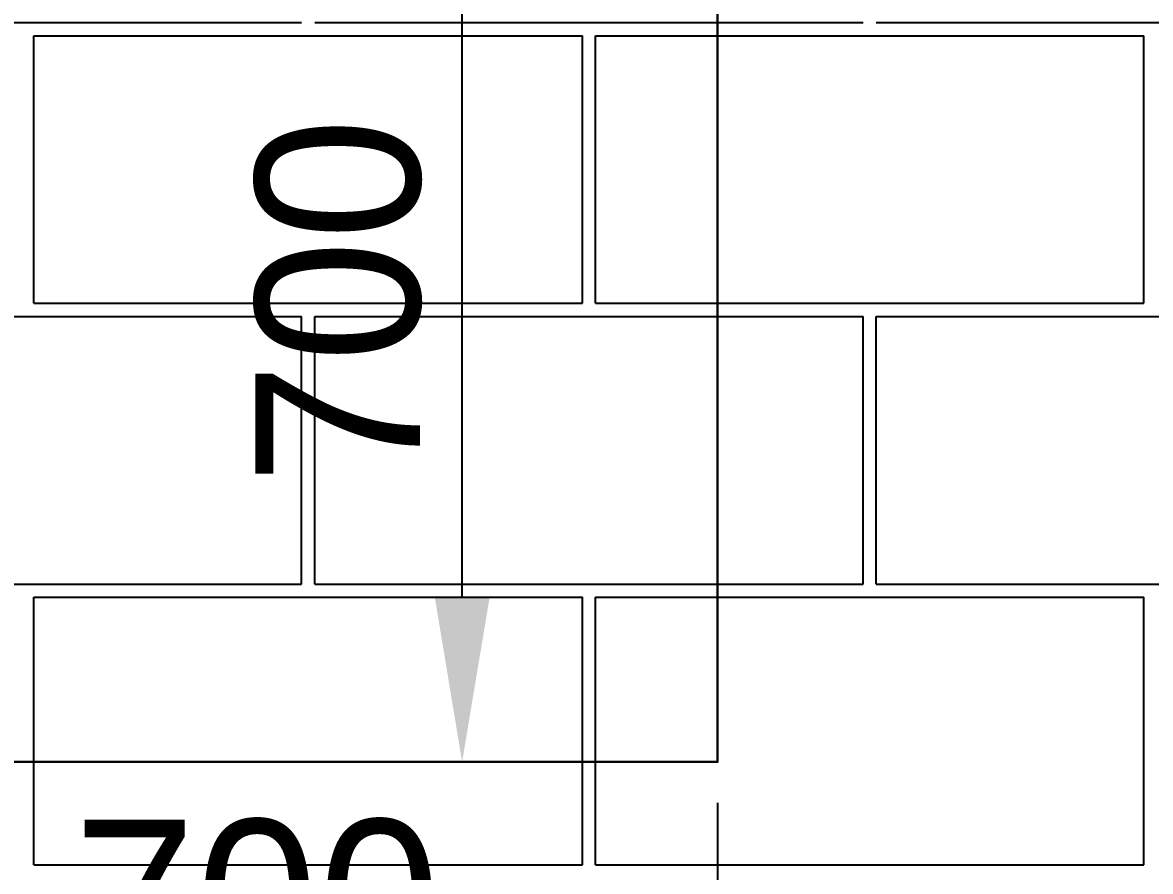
# Model space of a CAD drawing. Header units: millimetres. Extents: x -1985 to 969, y 203 to 500.
# Drawn here: x -1657.52 to -1640.38, y 415.9 to 428.8 of the extents above; entities that cross this region are included whole.
import ezdxf

# ---------------------------------------------------------------- set-up
doc = ezdxf.new("R2010")
doc.units = ezdxf.units.MM
doc.header["$PDMODE"] = 1
doc.layers.add('надписи', color=7, linetype='Continuous')
doc.dimstyles.new('ISO-25', dxfattribs={"dimtxt": 2.5, "dimasz": 2.5, "dimexe": 1.25, "dimexo": 0.625, "dimtad": 1, "dimdec": 0, "dimlfac": 50, "dimtxsty": 'Standard', "dimcen": 2.5, "dimadec": 0, "dimazin": 0, "dimtfac": 1, "dimtdec": 0, "dimtmove": 0, "dimatfit": 3, "dimfxl": 0, "dimarcsym": 0})

# ---------------------------------------------------------------- blocks, each defined once
blk = doc.blocks.new('*D127')
at = {"layer": 'Defpoints', "color": 0}
for p in [(-1660.956, 417.566), (-1646.956, 417.566), (-1646.956, 413.547)]:
    blk.add_point(p, dxfattribs=at)
at = {"layer": 'надписи', "color": 0, "lineweight": -2}
for p, q in [((-1660.956, 416.941), (-1660.956, 412.297)), ((-1646.956, 416.941), (-1646.956, 412.297)), ((-1658.456, 413.547), (-1649.456, 413.547))]:
    blk.add_line(p, q, dxfattribs=at)
at = {"layer": 'надписи', "color": 0}
for points in [[(-1658.456, 413.963), (-1658.456, 413.13), (-1660.956, 413.547)], [(-1649.456, 413.963), (-1649.456, 413.13), (-1646.956, 413.547)]]:
    blk.add_solid(points, dxfattribs=at)
at = {"layer": 'надписи', "color": 0, "insert": (-1653.956, 415.422), "char_height": 2.5, "attachment_point": 5}
blk.add_mtext('700', dxfattribs=at)
blk = doc.blocks.new('*D128')
at = {"layer": 'Defpoints', "color": 0}
for p in [(-1650.838, 431.566), (-1646.956, 431.566), (-1646.956, 417.566)]:
    blk.add_point(p, dxfattribs=at)
at = {"layer": 'надписи', "color": 0, "lineweight": -2}
for p, q in [((-1647.581, 431.566), (-1652.088, 431.566)), ((-1650.838, 420.066), (-1650.838, 429.066)), ((-1647.581, 417.566), (-1652.088, 417.566))]:
    blk.add_line(p, q, dxfattribs=at)
at = {"layer": 'надписи', "color": 0}
for points in [[(-1651.254, 429.066), (-1650.421, 429.066), (-1650.838, 431.566)], [(-1651.254, 420.066), (-1650.421, 420.066), (-1650.838, 417.566)]]:
    blk.add_solid(points, dxfattribs=at)
at = {"layer": 'надписи', "color": 0, "insert": (-1652.713, 424.566), "char_height": 2.5, "attachment_point": 5, "rotation": 90}
blk.add_mtext('700', dxfattribs=at)

msp = doc.modelspace()

# ---------------------------------------------------------------- linework, layer by layer
for p, q in [((-1661.613, 428.802), (-1653.279, 428.802)), ((-1653.079, 428.802), (-1644.744, 428.802)), ((-1644.544, 428.802), (-1636.21, 428.802)), ((-1657.346, 428.602), (-1649.011, 428.602)), ((-1657.346, 424.535), (-1657.346, 428.602)), ((-1649.011, 424.535), (-1649.011, 428.602)), ((-1648.811, 428.602), (-1640.477, 428.602)), ((-1648.811, 424.535), (-1648.811, 428.602)), ((-1640.477, 424.535), (-1640.477, 428.602)), ((-1657.346, 424.535), (-1649.011, 424.535)), ((-1648.811, 424.535), (-1640.477, 424.535)), ((-1661.613, 424.335), (-1653.279, 424.335)), ((-1653.279, 420.268), (-1653.279, 424.335)), ((-1653.079, 424.335), (-1644.744, 424.335)), ((-1653.079, 420.268), (-1653.079, 424.335)), ((-1644.744, 420.268), (-1644.744, 424.335)), ((-1644.544, 424.335), (-1636.21, 424.335)), ((-1644.544, 420.268), (-1644.544, 424.335)), ((-1661.613, 420.268), (-1653.279, 420.268)), ((-1653.079, 420.268), (-1644.744, 420.268)), ((-1644.544, 420.268), (-1636.21, 420.268)), ((-1657.346, 420.068), (-1649.011, 420.068)), ((-1657.346, 416), (-1657.346, 420.068)), ((-1649.011, 416), (-1649.011, 420.068)), ((-1648.811, 420.068), (-1640.477, 420.068)), ((-1648.811, 416), (-1648.811, 420.068)), ((-1640.477, 416), (-1640.477, 420.068)), ((-1657.346, 416), (-1649.011, 416)), ((-1648.811, 416), (-1640.477, 416))]:
    msp.add_line(p, q)
at = {"layer": 'надписи', "color": 7, "lineweight": 30}
msp.add_lwpolyline([(-1660.956, 431.566), (-1646.956, 431.566), (-1646.956, 417.566), (-1660.956, 417.566), (-1660.956, 431.566)], dxfattribs=at)

# ---------------------------------------------------------------- dimensions: what is measured, and where the dimension line sits
at = {"layer": 'надписи', "color": 244}
dim = msp.add_linear_dim(base=(-1650.838, 431.566), p1=(-1646.956, 417.566), p2=(-1646.956, 431.566), angle=90, dimstyle='ISO-25', dxfattribs=at)
dim.commit()
dim.dimension.update_dxf_attribs({"geometry": '*D128', "text_midpoint": (-1652.713, 424.566)})
dim = msp.add_linear_dim(base=(-1646.956, 413.547), p1=(-1660.956, 417.566), p2=(-1646.956, 417.566), dimstyle='ISO-25', dxfattribs=at)
dim.commit()
dim.dimension.update_dxf_attribs({"geometry": '*D127', "text_midpoint": (-1653.956, 415.422)})

doc.saveas('drawing.dxf')
